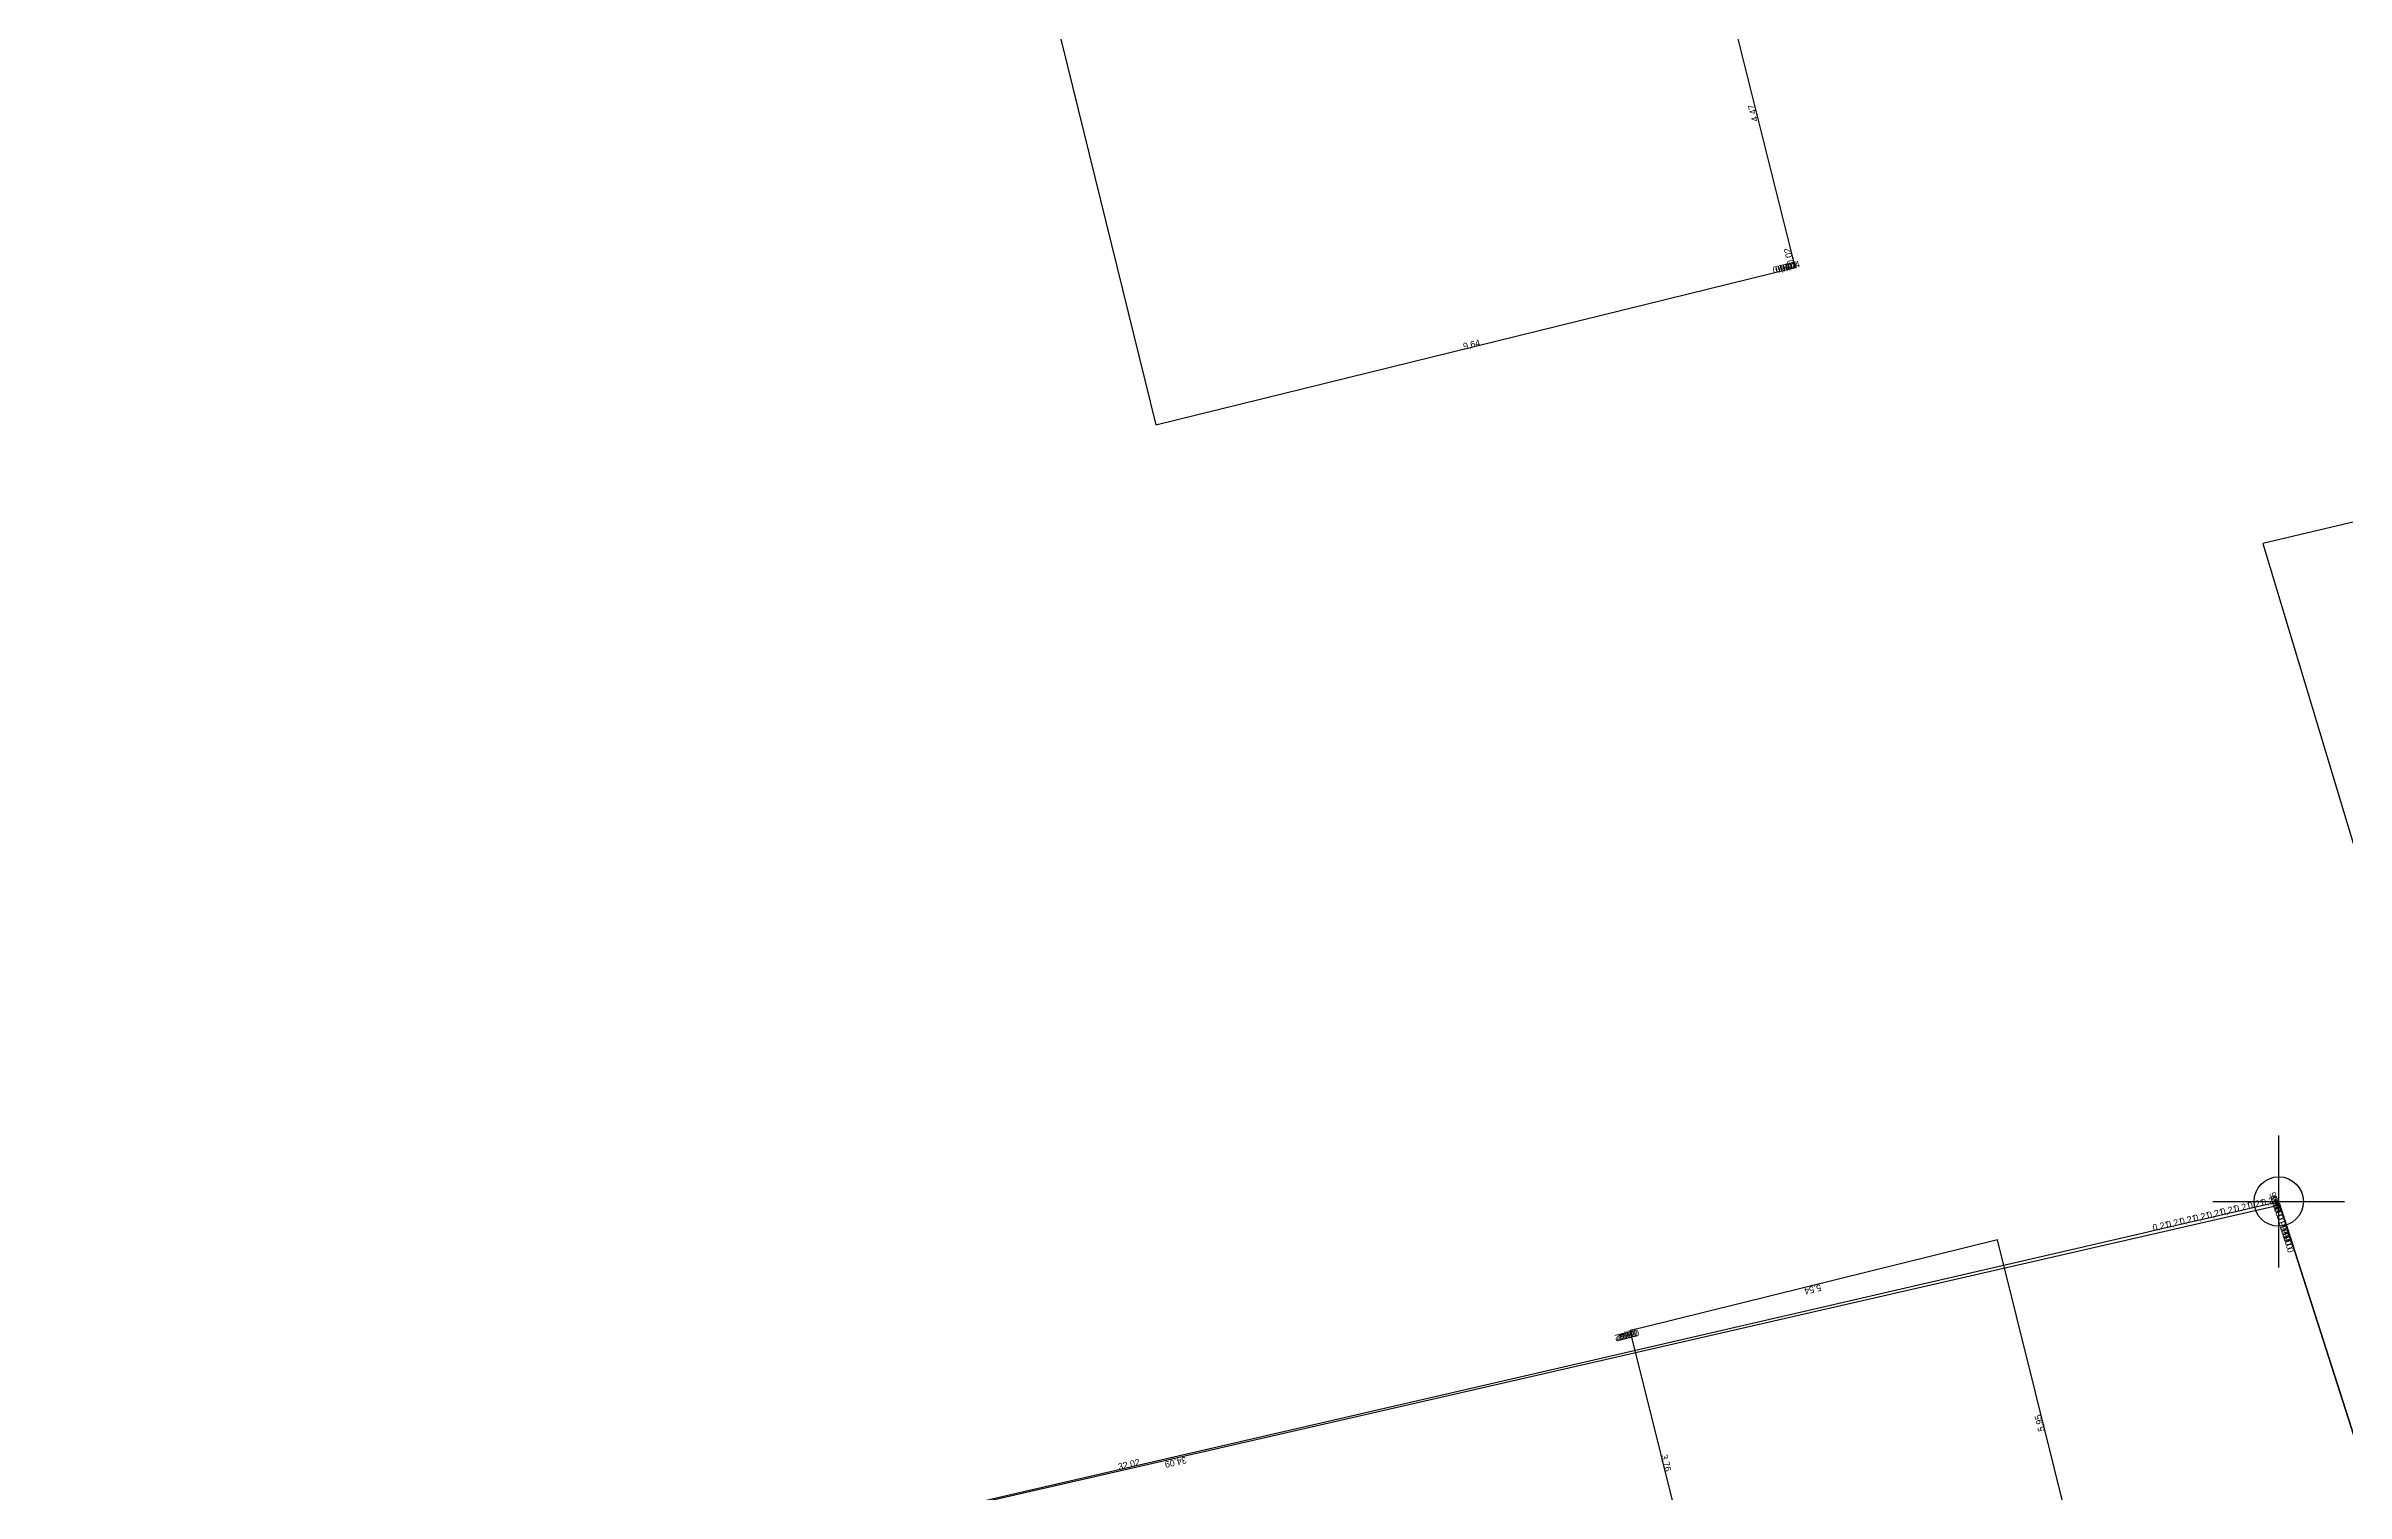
# Model space of a CAD drawing. Header units: metres. Extents: x 581016 to 32581287, y 5319908 to 5321142.
# Drawn here: x 581120.94 to 581155.86, y 5320171.13 to 5320193.09 of the extents above; entities that cross this region are included whole.
import ezdxf

# ---------------------------------------------------------------- set-up
doc = ezdxf.new("R2010")
doc.units = ezdxf.units.M
doc.header["$PDMODE"] = 2
doc.header["$PDSIZE"] = 1
for name, color, linetype in [('EdgeLengths', 7, 'Continuous'), ('Flurstuecksgrenzedxf', 7, 'Continuous'), ('Gebaeudeumrissliniedxf', 7, 'Continuous'), ('Grenzpunktdxf', 7, 'Continuous')]:
    doc.layers.add(name, color=color, linetype=linetype)

msp = doc.modelspace()

# ---------------------------------------------------------------- linework, layer by layer
at = {"layer": 'Flurstuecksgrenzedxf', "color": 178}
for points in [[(581113.92, 5320194.14), (581121.63, 5320167.88), (581152.833, 5320175.086), (581153.039, 5320175.134), (581153.246, 5320175.182), (581153.453, 5320175.23), (581153.659, 5320175.277), (581153.866, 5320175.325), (581154.072, 5320175.373), (581154.279, 5320175.42), (581154.486, 5320175.468), (581154.692, 5320175.516), (581154.847, 5320175.528), (581154.872, 5320175.45), (581154.897, 5320175.373), (581154.922, 5320175.296), (581158.83, 5320163.11)], [(581113.92, 5320194.14), (581121.63, 5320167.88), (581152.833, 5320175.086), (581153.039, 5320175.134), (581153.246, 5320175.182), (581153.453, 5320175.23), (581153.659, 5320175.277), (581153.866, 5320175.325), (581154.072, 5320175.373), (581154.279, 5320175.42), (581154.486, 5320175.468), (581154.692, 5320175.516), (581154.847, 5320175.528), (581154.872, 5320175.45), (581154.897, 5320175.373), (581154.922, 5320175.296), (581158.83, 5320163.11)], [(581158.83, 5320163.11), (581155.088, 5320174.776), (581155.071, 5320174.831), (581155.053, 5320174.887), (581155.035, 5320174.942), (581155.017, 5320174.997), (581155, 5320175.052), (581154.982, 5320175.108), (581154.964, 5320175.163), (581154.946, 5320175.218), (581154.929, 5320175.274), (581154.911, 5320175.329), (581154.893, 5320175.384), (581154.875, 5320175.439), (581154.858, 5320175.495), (581121.63, 5320167.88)], [(581158.83, 5320163.11), (581155.088, 5320174.776), (581155.071, 5320174.831), (581155.053, 5320174.887), (581155.035, 5320174.942), (581155.017, 5320174.997), (581155, 5320175.052), (581154.982, 5320175.108), (581154.964, 5320175.163), (581154.946, 5320175.218), (581154.929, 5320175.274), (581154.911, 5320175.329), (581154.893, 5320175.384), (581154.875, 5320175.439), (581154.858, 5320175.495), (581121.63, 5320167.88)]]:
    msp.add_lwpolyline(points, dxfattribs=at)
at = {"layer": 'Gebaeudeumrissliniedxf', "color": 178}
for points in [[(581132.654, 5320208.201), (581137.79, 5320187.34), (581147.15, 5320189.644), (581147.189, 5320189.654), (581147.228, 5320189.663), (581147.267, 5320189.673), (581147.306, 5320189.682), (581147.345, 5320189.692), (581147.383, 5320189.701), (581147.422, 5320189.711), (581147.461, 5320189.72), (581147.5, 5320189.73), (581147.496, 5320189.748), (581147.491, 5320189.766), (581147.487, 5320189.784), (581147.482, 5320189.802), (581146.398, 5320194.138)], [(581132.654, 5320208.201), (581137.79, 5320187.34), (581147.15, 5320189.644), (581147.189, 5320189.654), (581147.228, 5320189.663), (581147.267, 5320189.673), (581147.306, 5320189.682), (581147.345, 5320189.692), (581147.383, 5320189.701), (581147.422, 5320189.711), (581147.461, 5320189.72), (581147.5, 5320189.73), (581147.496, 5320189.748), (581147.491, 5320189.766), (581147.487, 5320189.784), (581147.482, 5320189.802), (581146.398, 5320194.138)], [(581160.42, 5320186.915), (581154.6, 5320185.54), (581159.202, 5320170.261)], [(581160.42, 5320186.915), (581154.6, 5320185.54), (581159.202, 5320170.261)], [(581152.007, 5320169.194), (581150.57, 5320174.97), (581145.191, 5320173.64), (581145.169, 5320173.634), (581145.146, 5320173.629), (581145.124, 5320173.623), (581145.102, 5320173.618), (581145.079, 5320173.612), (581145.057, 5320173.607), (581145.035, 5320173.601), (581145.012, 5320173.596), (581144.99, 5320173.59), (581144.994, 5320173.575), (581144.998, 5320173.56), (581145.001, 5320173.545), (581145.005, 5320173.53), (581145.915, 5320169.88)], [(581152.007, 5320169.194), (581150.57, 5320174.97), (581145.191, 5320173.64), (581145.169, 5320173.634), (581145.146, 5320173.629), (581145.124, 5320173.623), (581145.102, 5320173.618), (581145.079, 5320173.612), (581145.057, 5320173.607), (581145.035, 5320173.601), (581145.012, 5320173.596), (581144.99, 5320173.59), (581144.994, 5320173.575), (581144.998, 5320173.56), (581145.001, 5320173.545), (581145.005, 5320173.53), (581145.915, 5320169.88)]]:
    msp.add_lwpolyline(points, dxfattribs=at)
at = {"layer": 'Grenzpunktdxf', "color": 178}
msp.add_circle((581154.84, 5320175.55), 0.375, dxfattribs=at)
msp.add_circle((581154.84, 5320175.55), 0.375, dxfattribs=at)
msp.add_circle((581154.84, 5320175.55), 0.375, dxfattribs=at)
msp.add_circle((581154.84, 5320175.55), 0.375, dxfattribs=at)
at = {"layer": 'Grenzpunktdxf', "linetype": 'Continuous'}
msp.add_point((581154.84, 5320175.55), dxfattribs=at)
msp.add_point((581154.84, 5320175.55), dxfattribs=at)
msp.add_point((581154.84, 5320175.55), dxfattribs=at)
msp.add_point((581154.84, 5320175.55), dxfattribs=at)

# ---------------------------------------------------------------- texts
at = {"layer": 'EdgeLengths', "linetype": 'Continuous'}
for s, rotation, p in [('4,47', 104.0362, (581146.94, 5320191.96)), ('4,47', 104.0362, (581146.94, 5320191.96)), ('0,04', 13.8278, (581147.17, 5320189.639)), ('0,04', 13.8278, (581147.17, 5320189.639)), ('0,04', 13.8278, (581147.209, 5320189.648)), ('0,04', 13.8278, (581147.209, 5320189.648)), ('0,04', 13.8278, (581147.248, 5320189.658)), ('0,04', 13.8278, (581147.248, 5320189.658)), ('0,04', 13.8278, (581147.286, 5320189.667)), ('0,04', 13.8278, (581147.286, 5320189.667)), ('0,04', 13.8278, (581147.325, 5320189.677)), ('0,04', 13.8278, (581147.325, 5320189.677)), ('0,02', 104.0362, (581147.484, 5320189.783)), ('0,02', 104.0362, (581147.484, 5320189.783)), ('0,02', 104.0362, (581147.489, 5320189.765)), ('0,02', 104.0362, (581147.489, 5320189.765)), ('0,02', 104.0362, (581147.493, 5320189.747)), ('0,02', 104.0362, (581147.493, 5320189.747)), ('0,02', 104.0362, (581147.498, 5320189.729)), ('0,02', 104.0362, (581147.498, 5320189.729)), ('0,04', 13.8278, (581147.364, 5320189.687)), ('0,04', 13.8278, (581147.364, 5320189.687)), ('0,04', 13.8278, (581147.403, 5320189.696)), ('0,04', 13.8278, (581147.403, 5320189.696)), ('0,04', 13.8278, (581147.442, 5320189.706)), ('0,04', 13.8278, (581147.442, 5320189.706)), ('0,04', 13.8278, (581147.481, 5320189.715)), ('0,04', 13.8278, (581147.481, 5320189.715)), ('9,64', 13.8278, (581142.47, 5320188.482)), ('9,64', 13.8278, (581142.47, 5320188.482)), ('0,21', 13.0047, (581153.763, 5320175.291)), ('0,21', 13.0047, (581153.763, 5320175.291)), ('0,21', 13.0047, (581153.969, 5320175.339)), ('0,21', 13.0047, (581153.969, 5320175.339)), ('0,21', 13.0047, (581154.176, 5320175.387)), ('0,21', 13.0047, (581154.176, 5320175.387)), ('0,21', 13.0047, (581154.382, 5320175.434)), ('0,21', 13.0047, (581154.382, 5320175.434)), ('0,21', 13.0047, (581154.589, 5320175.482)), ('0,21', 13.0047, (581154.589, 5320175.482)), ('0,06', 107.7831, (581154.867, 5320175.457)), ('0,06', 107.7831, (581154.867, 5320175.457)), ('0,06', 107.7831, (581154.884, 5320175.402)), ('0,06', 107.7831, (581154.884, 5320175.402)), ('0,06', 107.7831, (581154.902, 5320175.346)), ('0,06', 107.7831, (581154.902, 5320175.346)), ('0,06', 107.7831, (581154.92, 5320175.291)), ('0,06', 107.7831, (581154.92, 5320175.291)), ('0,06', 107.7831, (581154.938, 5320175.236)), ('0,06', 107.7831, (581154.938, 5320175.236)), ('0,16', 4.4259, (581154.77, 5320175.512)), ('0,16', 4.4259, (581154.77, 5320175.512)), ('0,06', 107.7831, (581154.955, 5320175.181)), ('0,06', 107.7831, (581154.955, 5320175.181)), ('0,08', -72.2169, (581154.86, 5320175.479)), ('0,08', -72.2169, (581154.86, 5320175.479)), ('0,08', -72.2169, (581154.884, 5320175.402)), ('0,08', -72.2169, (581154.884, 5320175.402)), ('0,21', 13.0047, (581152.936, 5320175.1)), ('0,21', 13.0047, (581152.936, 5320175.1)), ('0,21', 13.0047, (581153.143, 5320175.148)), ('0,21', 13.0047, (581153.143, 5320175.148)), ('0,21', 13.0047, (581153.349, 5320175.196)), ('0,21', 13.0047, (581153.349, 5320175.196)), ('0,21', 13.0047, (581153.556, 5320175.243)), ('0,21', 13.0047, (581153.556, 5320175.243)), ('0,06', 107.7831, (581154.973, 5320175.125)), ('0,06', 107.7831, (581154.973, 5320175.125)), ('0,06', 107.7831, (581154.991, 5320175.07)), ('0,06', 107.7831, (581154.991, 5320175.07)), ('0,06', 107.7831, (581155.008, 5320175.015)), ('0,06', 107.7831, (581155.008, 5320175.015)), ('0,06', 107.7831, (581155.026, 5320174.959)), ('0,06', 107.7831, (581155.026, 5320174.959)), ('0,06', 107.7831, (581155.044, 5320174.904)), ('0,06', 107.7831, (581155.044, 5320174.904)), ('0,06', 107.7831, (581155.062, 5320174.849)), ('0,06', 107.7831, (581155.062, 5320174.849)), ('0,08', -72.2169, (581154.909, 5320175.324)), ('0,08', -72.2169, (581154.909, 5320175.324)), ('0,06', 107.7831, (581155.079, 5320174.794)), ('0,06', 107.7831, (581155.079, 5320174.794)), ('5,54', -166.1088, (581147.88, 5320174.295)), ('5,54', -166.1088, (581147.88, 5320174.295)), ('0,02', -166.1088, (581145.001, 5320173.583)), ('0,02', -166.1088, (581145.001, 5320173.583)), ('0,02', -166.1088, (581145.023, 5320173.588)), ('0,02', -166.1088, (581145.023, 5320173.588)), ('0,02', -166.1088, (581145.046, 5320173.594)), ('0,02', -166.1088, (581145.046, 5320173.594)), ('0,02', -166.1088, (581145.068, 5320173.599)), ('0,02', -166.1088, (581145.068, 5320173.599)), ('0,02', -166.1088, (581145.09, 5320173.605)), ('0,02', -166.1088, (581145.09, 5320173.605)), ('0,02', -166.1088, (581145.113, 5320173.61)), ('0,02', -166.1088, (581145.113, 5320173.61)), ('0,02', -166.1088, (581145.135, 5320173.616)), ('0,02', -166.1088, (581145.135, 5320173.616)), ('0,02', -166.1088, (581145.157, 5320173.621)), ('0,02', -166.1088, (581145.157, 5320173.621)), ('0,02', -166.1088, (581145.18, 5320173.627)), ('0,02', -166.1088, (581145.18, 5320173.627)), ('0,02', -75.9995, (581144.992, 5320173.572)), ('0,02', -75.9995, (581144.992, 5320173.572)), ('0,02', -75.9995, (581144.996, 5320173.557)), ('0,02', -75.9995, (581144.996, 5320173.557)), ('0,02', -75.9995, (581144.999, 5320173.542)), ('0,02', -75.9995, (581144.999, 5320173.542)), ('0,02', -75.9995, (581145.003, 5320173.527)), ('0,02', -75.9995, (581145.003, 5320173.527)), ('5,95', 103.9673, (581151.288, 5320172.072)), ('5,95', 103.9673, (581151.288, 5320172.072)), ('32,02', 13.0047, (581137.231, 5320171.473)), ('32,02', 13.0047, (581137.231, 5320171.473)), ('34,09', -167.0926, (581138.244, 5320171.677)), ('34,09', -167.0926, (581138.244, 5320171.677)), ('3,76', -75.9995, (581145.46, 5320171.695)), ('3,76', -75.9995, (581145.46, 5320171.695))]:
    msp.add_text(s, height=0.1, rotation=rotation, dxfattribs=at).set_placement(p)

doc.saveas('drawing.dxf')
